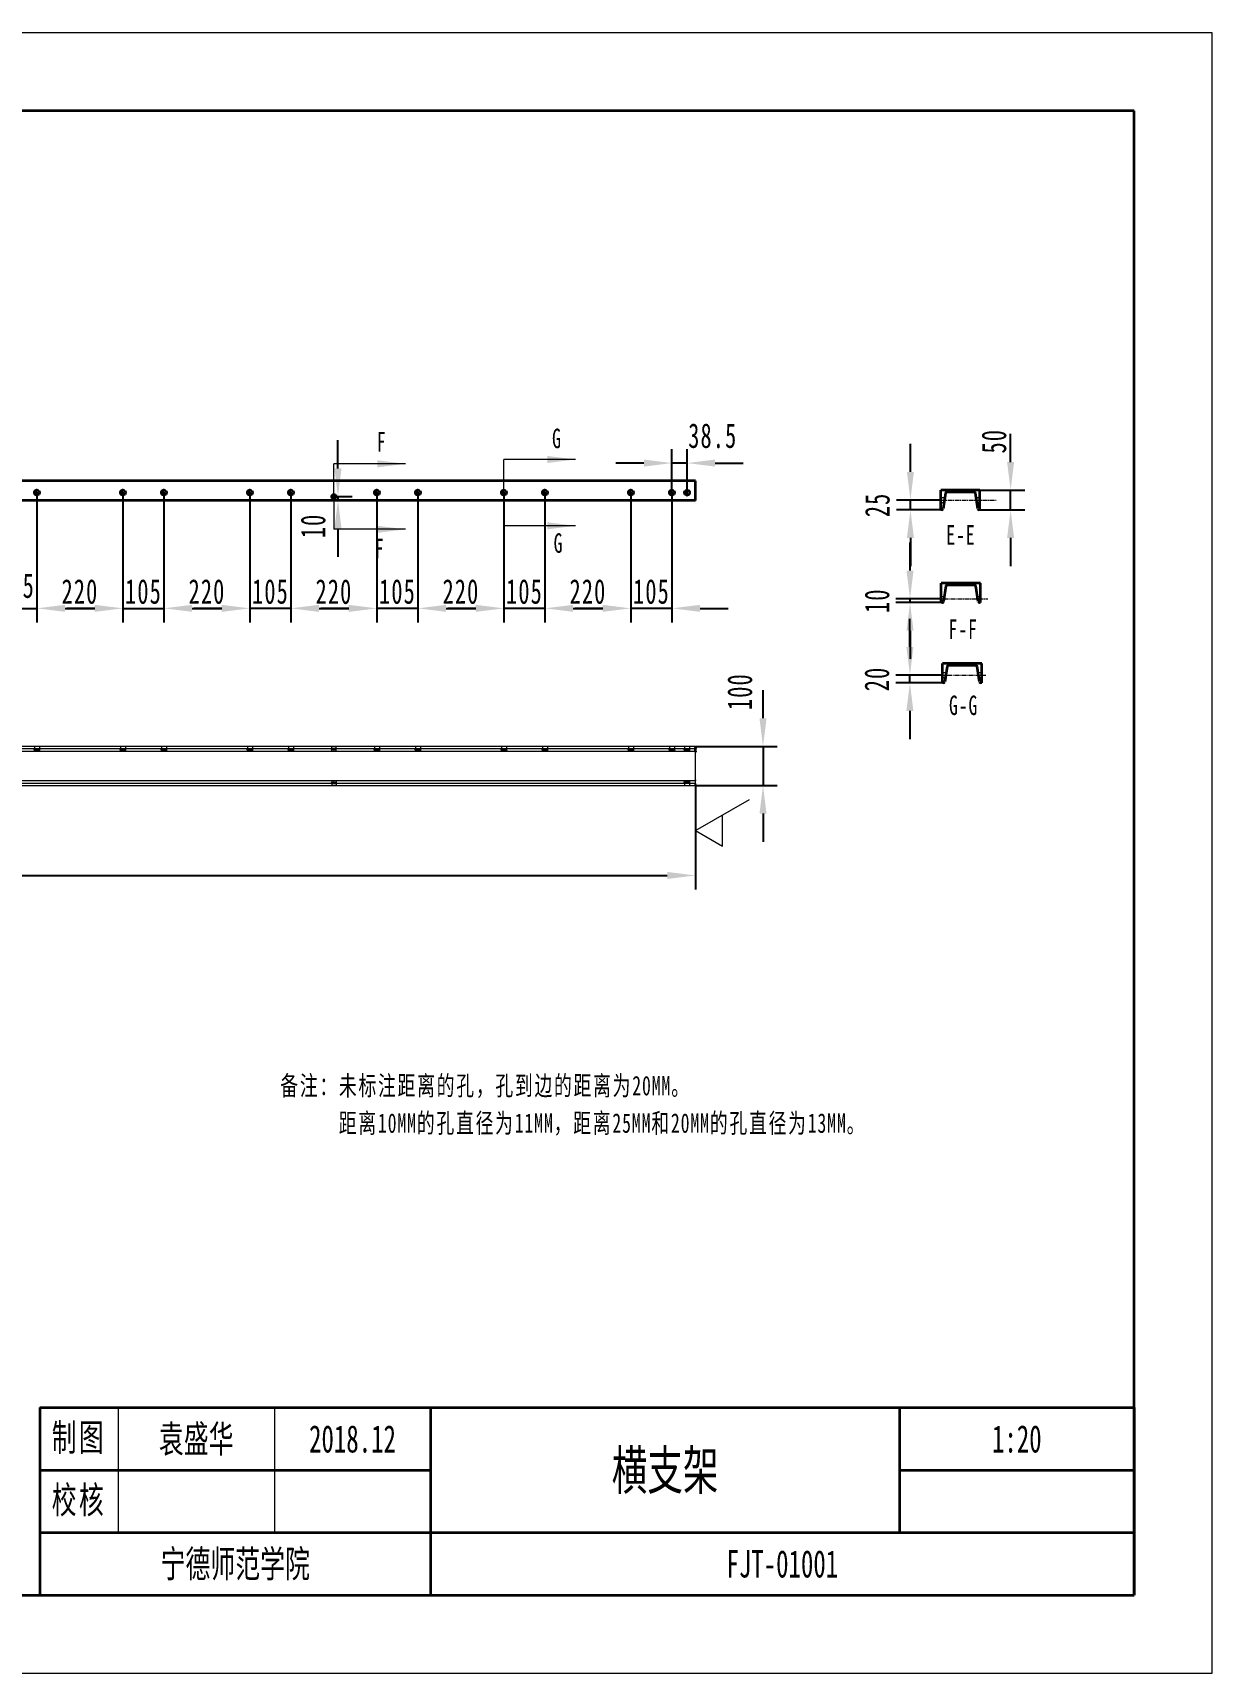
# Model space of a CAD drawing. Header units: millimetres. Extents: x 4324 to 16518, y -2100 to 2100.
# Drawn here: x 7246 to 10264, y -2100 to 2100 of the extents above; entities that cross this region are included whole.
import ezdxf
from ezdxf.enums import TextEntityAlignment as Align

# ---------------------------------------------------------------- set-up
doc = ezdxf.new("R2010")
doc.units = ezdxf.units.MM
doc.header["$PDSIZE"] = -5
doc.linetypes.add('CENTER', pattern=[47.5, 22, -8.5, 8.5, -8.5])
doc.linetypes.add('点画线', pattern=[18, 12, -2, 2, -2])
doc.layers.get('0').update_dxf_attribs({"lineweight": 18})
for name, color, linetype, lineweight in [('yhtext', 4, 'Continuous', 18), ('中心线层', 1, '点画线', 18), ('尺寸线层', 3, 'Continuous', 18), ('粗实线层', 7, 'Continuous', 35), ('细实线层', 7, 'Continuous', 18)]:
    doc.layers.add(name, color=color, linetype=linetype, lineweight=lineweight)
doc.styles.add('标准', font='', dxfattribs={"width": 0.667})
doc.styles.get('标准').set_extended_font_data('宋体')
doc.dimstyles.new('标准', dxfattribs={"dimscale": 18, "dimtxt": 3.5, "dimasz": 4, "dimexe": 2, "dimexo": 0, "dimtad": 1, "dimdsep": 46, "dimtxsty": '标准', "dimblk": '_CAXARROW', "dimcen": 0, "dimdle": 8, "dimazin": 2, "dimtfac": 0.707107, "dimtdec": 3, "dimtmove": 2, "dimatfit": 3, "dimfxl": 0, "dimfrac": 2, "dimtolj": 1, "dimarcsym": 0})

# ---------------------------------------------------------------- blocks, each defined once
blk = doc.blocks.new('$CAXA_FRAME_13B17AC1$')
at = {"layer": '粗实线层'}
for p, q in [((138.5, 95), (-138.5, 95)), ((138.5, -95), (138.5, 95)), ((-138.5, -95), (138.5, -95))]:
    blk.add_line(p, q, dxfattribs=at)
at = {"layer": '细实线层'}
for p, q in [((148.5, 105), (-148.5, 105)), ((148.5, -105), (148.5, 105)), ((-148.5, -105), (148.5, -105))]:
    blk.add_line(p, q, dxfattribs=at)
at = {"layer": '尺寸线层', "style": '标准', "width": 0.667}
blk.add_attdef('图纸编号', text='', height=5.19, rotation=180, dxfattribs=at).set_placement((-113.5, 90), align=Align.MIDDLE_CENTER)
blk = doc.blocks.new('$CAXA_TITLE_151E506F$')
at = {"layer": '粗实线层'}
for p, q in [((-140, 24), (-140, 0)), ((-140, 24), (0, 24)), ((-90, 24), (-90, 0)), ((-30, 24), (-30, 8)), ((0, 24), (0, 0)), ((0, 24), (0, 8)), ((-140, 16), (-90, 16)), ((-30, 16), (0, 16)), ((-140, 8), (0, 8)), ((-140, 0), (0, 0))]:
    blk.add_line(p, q, dxfattribs=at)
at = {"layer": '细实线层'}
for p, q in [((-130, 24), (-130, 8)), ((-110, 24), (-110, 8))]:
    blk.add_line(p, q, dxfattribs=at)
at = {"layer": '尺寸线层', "char_height": 3.481, "width": 18, "attachment_point": 5, "line_spacing_factor": 0.963108, "style": '标准'}
for s, insert in [('\\T1.1;制图', (-135, 20)), ('\\T1.1;校核', (-135, 12))]:
    blk.add_mtext(s, dxfattribs=dict(at, insert=insert))
at = {"layer": '尺寸线层', "style": '标准', "width": 0.667}
for tag, height, p in [('制图签名', 3.63, (-120, 20)), ('制图日期', 3.63, (-100, 20)), ('图纸比例', 3.63, (-15, 20)), ('图纸名称', 5.19, (-60, 16)), ('校核签名', 3.63, (-120, 12)), ('校核日期', 3.63, (-100, 12)), ('重量', 3.63, (-15, 12)), ('院校名称', 3.63, (-115, 4)), ('图纸编号', 3.63, (-45, 4))]:
    blk.add_attdef(tag, text='', height=height, dxfattribs=at).set_placement(p, align=Align.MIDDLE_CENTER)
blk = doc.blocks.new('_CAXARROW_0')
blk.add_hatch(color=0).paths.add_polyline_path([(0, 0), (-1, 0.125), (-1, -0.125)], flags=0)
blk = doc.blocks.new('*X17')
at = {"layer": '尺寸线层', "color": 0, "lineweight": -2}
for p, q in [((7257, 922.6), (7257, 590.4)), ((7477, 922.6), (7477, 590.4)), ((7329, 626.4), (7405, 626.4))]:
    blk.add_line(p, q, dxfattribs=at)
at = {"layer": '尺寸线层', "color": 0, "lineweight": -2, "xscale": 72, "yscale": 72, "zscale": 72, "rotation": 180}
blk.add_blockref('_CAXARROW_0', (7257, 626.4), dxfattribs=at)
at = {"layer": '尺寸线层', "color": 0, "lineweight": -2, "xscale": 72, "yscale": 72, "zscale": 72}
blk.add_blockref('_CAXARROW_0', (7477, 626.4), dxfattribs=at)
at = {"layer": '尺寸线层', "color": 0, "lineweight": 18, "insert": (7367, 669.2), "char_height": 63, "width": 180.103, "attachment_point": 5, "line_spacing_factor": 1.15057, "style": '标准'}
blk.add_mtext('\\T1.1;220', dxfattribs=at)
blk = doc.blocks.new('_CAXARROW')
blk.add_hatch(color=0).paths.add_polyline_path([(0, 0), (-1, 0.125), (-1, -0.125)], flags=0)
blk = doc.blocks.new('*X18')
at = {"layer": '尺寸线层', "color": 0, "lineweight": -2}
for p, q in [((7582, 922.6), (7582, 590.4)), ((7802, 922.6), (7802, 590.4)), ((7654, 626.4), (7730, 626.4))]:
    blk.add_line(p, q, dxfattribs=at)
at = {"layer": '尺寸线层', "color": 0, "lineweight": -2, "xscale": 72, "yscale": 72, "zscale": 72, "rotation": 180}
blk.add_blockref('_CAXARROW_0', (7582, 626.4), dxfattribs=at)
at = {"layer": '尺寸线层', "color": 0, "lineweight": -2, "xscale": 72, "yscale": 72, "zscale": 72}
blk.add_blockref('_CAXARROW_0', (7802, 626.4), dxfattribs=at)
at = {"layer": '尺寸线层', "color": 0, "lineweight": 18, "insert": (7692, 669.2), "char_height": 63, "width": 180.103, "attachment_point": 5, "line_spacing_factor": 1.15057, "style": '标准'}
blk.add_mtext('\\T1.1;220', dxfattribs=at)
blk = doc.blocks.new('*X19')
at = {"layer": '尺寸线层', "color": 0, "lineweight": -2}
for p, q in [((7907, 922.5), (7907, 590.3)), ((8127, 922.5), (8127, 590.3)), ((7979, 626.3), (8055, 626.3))]:
    blk.add_line(p, q, dxfattribs=at)
at = {"layer": '尺寸线层', "color": 0, "lineweight": -2, "xscale": 72, "yscale": 72, "zscale": 72, "rotation": 180}
blk.add_blockref('_CAXARROW_0', (7907, 626.3), dxfattribs=at)
at = {"layer": '尺寸线层', "color": 0, "lineweight": -2, "xscale": 72, "yscale": 72, "zscale": 72}
blk.add_blockref('_CAXARROW_0', (8127, 626.3), dxfattribs=at)
at = {"layer": '尺寸线层', "color": 0, "lineweight": 18, "insert": (8017, 669), "char_height": 63, "width": 180.103, "attachment_point": 5, "line_spacing_factor": 1.15057, "style": '标准'}
blk.add_mtext('\\T1.1;220', dxfattribs=at)
blk = doc.blocks.new('*X20')
at = {"layer": '尺寸线层', "color": 0, "lineweight": -2}
for p, q in [((8232, 922.6), (8232, 590.4)), ((8452, 922.6), (8452, 590.4)), ((8304, 626.4), (8380, 626.4))]:
    blk.add_line(p, q, dxfattribs=at)
at = {"layer": '尺寸线层', "color": 0, "lineweight": -2, "xscale": 72, "yscale": 72, "zscale": 72, "rotation": 180}
blk.add_blockref('_CAXARROW_0', (8232, 626.4), dxfattribs=at)
at = {"layer": '尺寸线层', "color": 0, "lineweight": -2, "xscale": 72, "yscale": 72, "zscale": 72}
blk.add_blockref('_CAXARROW_0', (8452, 626.4), dxfattribs=at)
at = {"layer": '尺寸线层', "color": 0, "lineweight": 18, "insert": (8342, 669.2), "char_height": 63, "width": 180.103, "attachment_point": 5, "line_spacing_factor": 1.15057, "style": '标准'}
blk.add_mtext('\\T1.1;220', dxfattribs=at)
blk = doc.blocks.new('*X21')
at = {"layer": '尺寸线层', "color": 0, "lineweight": -2}
for p, q in [((8557, 922.6), (8557, 590.4)), ((8777, 922.6), (8777, 590.4)), ((8629, 626.4), (8705, 626.4))]:
    blk.add_line(p, q, dxfattribs=at)
at = {"layer": '尺寸线层', "color": 0, "lineweight": -2, "xscale": 72, "yscale": 72, "zscale": 72, "rotation": 180}
blk.add_blockref('_CAXARROW_0', (8557, 626.4), dxfattribs=at)
at = {"layer": '尺寸线层', "color": 0, "lineweight": -2, "xscale": 72, "yscale": 72, "zscale": 72}
blk.add_blockref('_CAXARROW_0', (8777, 626.4), dxfattribs=at)
at = {"layer": '尺寸线层', "color": 0, "lineweight": 18, "insert": (8667, 669.2), "char_height": 63, "width": 180.103, "attachment_point": 5, "line_spacing_factor": 1.15057, "style": '标准'}
blk.add_mtext('\\T1.1;220', dxfattribs=at)
blk = doc.blocks.new('*X26')
at = {"layer": '尺寸线层', "color": 0, "lineweight": -2}
for p, q in [((5142, 172.8), (5142, -93.5)), ((8942, 172.8), (8942, -93.5)), ((5214, -57.5), (8870, -57.5))]:
    blk.add_line(p, q, dxfattribs=at)
at = {"layer": '尺寸线层', "color": 0, "lineweight": -2, "xscale": 72, "yscale": 72, "zscale": 72, "rotation": 180}
blk.add_blockref('_CAXARROW_0', (5142, -57.5), dxfattribs=at)
at = {"layer": '尺寸线层', "color": 0, "lineweight": -2, "xscale": 72, "yscale": 72, "zscale": 72}
blk.add_blockref('_CAXARROW_0', (8942, -57.5), dxfattribs=at)
at = {"layer": '尺寸线层', "color": 0, "lineweight": 18, "insert": (7042, -14.8), "char_height": 63, "width": 245.271, "attachment_point": 5, "line_spacing_factor": 1.15057, "style": '标准'}
blk.add_mtext('\\T1.1;3800', dxfattribs=at)
blk = doc.blocks.new('*X27')
at = {"layer": '尺寸线层', "color": 0, "lineweight": -2}
for p, q in [((9115, 344.8), (9115, 416.8)), ((8942, 272.8), (9151, 272.8)), ((9115, 272.8), (9115, 172.8)), ((8942, 172.8), (9151, 172.8)), ((9115, 100.8), (9115, 28.8))]:
    blk.add_line(p, q, dxfattribs=at)
at = {"layer": '尺寸线层', "color": 0, "lineweight": -2, "xscale": 72, "yscale": 72, "zscale": 72}
for p, rotation in [((9115, 272.8), 270), ((9115, 172.8), 90)]:
    blk.add_blockref('_CAXARROW_0', p, dxfattribs=dict(at, rotation=rotation))
at = {"layer": '尺寸线层', "color": 0, "lineweight": 18, "insert": (9055.8, 413.2), "char_height": 63, "width": 172.591, "attachment_point": 5, "rotation": 90, "line_spacing_factor": 1.15057, "style": '标准'}
blk.add_mtext('\\T1.1;100', dxfattribs=at)
blk = doc.blocks.new('*X28')
at = {"layer": '尺寸线层', "color": 0, "lineweight": -2}
for p, q in [((9748.6, 1000.8), (9748.6, 1072.8)), ((9670.2, 928.8), (9784.6, 928.8)), ((9748.6, 878.8), (9748.6, 928.8)), ((9670.2, 878.8), (9784.6, 878.8)), ((9748.6, 806.8), (9748.6, 734.8))]:
    blk.add_line(p, q, dxfattribs=at)
at = {"layer": '尺寸线层', "color": 0, "lineweight": -2, "xscale": 72, "yscale": 72, "zscale": 72}
for p, rotation in [((9748.6, 928.8), 270), ((9748.6, 878.8), 90)]:
    blk.add_blockref('_CAXARROW_0', p, dxfattribs=dict(at, rotation=rotation))
at = {"layer": '尺寸线层', "color": 0, "lineweight": 18, "insert": (9706.2, 1054.4), "char_height": 63, "width": 124.592, "attachment_point": 5, "rotation": 90, "line_spacing_factor": 1.15057, "style": '标准'}
blk.add_mtext('\\T1.1;50', dxfattribs=at)
blk = doc.blocks.new('*X34')
at = {"layer": '尺寸线层', "color": 0, "lineweight": -2}
for p, q in [((7152, 922.6), (7152, 590.4)), ((7257, 922.6), (7257, 590.4)), ((7080, 626.4), (7008, 626.4)), ((7152, 626.4), (7257, 626.4)), ((7329, 626.4), (7401, 626.4))]:
    blk.add_line(p, q, dxfattribs=at)
at = {"layer": '尺寸线层', "color": 0, "lineweight": -2, "xscale": 72, "yscale": 72, "zscale": 72}
blk.add_blockref('_CAXARROW_0', (7152, 626.4), dxfattribs=at)
at = {"layer": '尺寸线层', "color": 0, "lineweight": -2, "xscale": 72, "yscale": 72, "zscale": 72, "rotation": 180}
blk.add_blockref('_CAXARROW_0', (7257, 626.4), dxfattribs=at)
at = {"layer": '尺寸线层', "color": 0, "lineweight": 18, "insert": (7204.5, 684.1), "char_height": 63, "width": 171.183, "attachment_point": 5, "line_spacing_factor": 1.15057, "style": '标准'}
blk.add_mtext('\\T1.1;105', dxfattribs=at)
blk = doc.blocks.new('*X35')
at = {"layer": '尺寸线层', "color": 0, "lineweight": -2}
for p, q in [((7477, 922.6), (7477, 590.4)), ((7582, 922.6), (7582, 590.4)), ((7405, 626.4), (7333, 626.4)), ((7477, 626.4), (7582, 626.4)), ((7654, 626.4), (7726, 626.4))]:
    blk.add_line(p, q, dxfattribs=at)
at = {"layer": '尺寸线层', "color": 0, "lineweight": -2, "xscale": 72, "yscale": 72, "zscale": 72}
blk.add_blockref('_CAXARROW_0', (7477, 626.4), dxfattribs=at)
at = {"layer": '尺寸线层', "color": 0, "lineweight": -2, "xscale": 72, "yscale": 72, "zscale": 72, "rotation": 180}
blk.add_blockref('_CAXARROW_0', (7582, 626.4), dxfattribs=at)
at = {"layer": '尺寸线层', "color": 0, "lineweight": 18, "insert": (7529.5, 669.2), "char_height": 63, "width": 171.183, "attachment_point": 5, "line_spacing_factor": 1.15057, "style": '标准'}
blk.add_mtext('\\T1.1;105', dxfattribs=at)
blk = doc.blocks.new('*X36')
at = {"layer": '尺寸线层', "color": 0, "lineweight": -2}
for p, q in [((7802, 922.6), (7802, 590.4)), ((7907, 922.6), (7907, 590.4)), ((7730, 626.4), (7658, 626.4)), ((7907, 626.4), (7802, 626.4)), ((7979, 626.4), (8051, 626.4))]:
    blk.add_line(p, q, dxfattribs=at)
at = {"layer": '尺寸线层', "color": 0, "lineweight": -2, "xscale": 72, "yscale": 72, "zscale": 72}
blk.add_blockref('_CAXARROW_0', (7802, 626.4), dxfattribs=at)
at = {"layer": '尺寸线层', "color": 0, "lineweight": -2, "xscale": 72, "yscale": 72, "zscale": 72, "rotation": 180}
blk.add_blockref('_CAXARROW_0', (7907, 626.4), dxfattribs=at)
at = {"layer": '尺寸线层', "color": 0, "lineweight": 18, "insert": (7854.5, 669.2), "char_height": 63, "width": 171.183, "attachment_point": 5, "line_spacing_factor": 1.15057, "style": '标准'}
blk.add_mtext('\\T1.1;105', dxfattribs=at)
blk = doc.blocks.new('*X37')
at = {"layer": '尺寸线层', "color": 0, "lineweight": -2}
for p, q in [((8127, 922.6), (8127, 590.4)), ((8232, 922.6), (8232, 590.4)), ((8055, 626.4), (7983, 626.4)), ((8232, 626.4), (8127, 626.4)), ((8304, 626.4), (8376, 626.4))]:
    blk.add_line(p, q, dxfattribs=at)
at = {"layer": '尺寸线层', "color": 0, "lineweight": -2, "xscale": 72, "yscale": 72, "zscale": 72}
blk.add_blockref('_CAXARROW_0', (8127, 626.4), dxfattribs=at)
at = {"layer": '尺寸线层', "color": 0, "lineweight": -2, "xscale": 72, "yscale": 72, "zscale": 72, "rotation": 180}
blk.add_blockref('_CAXARROW_0', (8232, 626.4), dxfattribs=at)
at = {"layer": '尺寸线层', "color": 0, "lineweight": 18, "insert": (8179.5, 669.2), "char_height": 63, "width": 171.183, "attachment_point": 5, "line_spacing_factor": 1.15057, "style": '标准'}
blk.add_mtext('\\T1.1;105', dxfattribs=at)
blk = doc.blocks.new('*X38')
at = {"layer": '尺寸线层', "color": 0, "lineweight": -2}
for p, q in [((8452, 922.6), (8452, 590.4)), ((8557, 922.6), (8557, 590.4)), ((8380, 626.4), (8308, 626.4)), ((8557, 626.4), (8452, 626.4)), ((8629, 626.4), (8701, 626.4))]:
    blk.add_line(p, q, dxfattribs=at)
at = {"layer": '尺寸线层', "color": 0, "lineweight": -2, "xscale": 72, "yscale": 72, "zscale": 72}
blk.add_blockref('_CAXARROW_0', (8452, 626.4), dxfattribs=at)
at = {"layer": '尺寸线层', "color": 0, "lineweight": -2, "xscale": 72, "yscale": 72, "zscale": 72, "rotation": 180}
blk.add_blockref('_CAXARROW_0', (8557, 626.4), dxfattribs=at)
at = {"layer": '尺寸线层', "color": 0, "lineweight": 18, "insert": (8504.5, 669.2), "char_height": 63, "width": 171.183, "attachment_point": 5, "line_spacing_factor": 1.15057, "style": '标准'}
blk.add_mtext('\\T1.1;105', dxfattribs=at)
blk = doc.blocks.new('*X39')
at = {"layer": '尺寸线层', "color": 0, "lineweight": -2}
for p, q in [((8777, 922.6), (8777, 590.4)), ((8882, 922.6), (8882, 590.4)), ((8705, 626.4), (8633, 626.4)), ((8882, 626.4), (8777, 626.4)), ((8954, 626.4), (9026, 626.4))]:
    blk.add_line(p, q, dxfattribs=at)
at = {"layer": '尺寸线层', "color": 0, "lineweight": -2, "xscale": 72, "yscale": 72, "zscale": 72}
blk.add_blockref('_CAXARROW_0', (8777, 626.4), dxfattribs=at)
at = {"layer": '尺寸线层', "color": 0, "lineweight": -2, "xscale": 72, "yscale": 72, "zscale": 72, "rotation": 180}
blk.add_blockref('_CAXARROW_0', (8882, 626.4), dxfattribs=at)
at = {"layer": '尺寸线层', "color": 0, "lineweight": 18, "insert": (8829.5, 669.2), "char_height": 63, "width": 171.183, "attachment_point": 5, "line_spacing_factor": 1.15057, "style": '标准'}
blk.add_mtext('\\T1.1;105', dxfattribs=at)
blk = doc.blocks.new('*X40')
at = {"layer": '尺寸线层', "color": 0, "lineweight": -2}
for p, q in [((8882, 922.6), (8882, 1034.3)), ((8920.5, 922.6), (8920.5, 1034.3)), ((8810, 998.3), (8738, 998.3)), ((8920.5, 998.3), (8882, 998.3)), ((8992.5, 998.3), (9064.5, 998.3))]:
    blk.add_line(p, q, dxfattribs=at)
at = {"layer": '尺寸线层', "color": 0, "lineweight": -2, "xscale": 72, "yscale": 72, "zscale": 72}
blk.add_blockref('_CAXARROW_0', (8882, 998.3), dxfattribs=at)
at = {"layer": '尺寸线层', "color": 0, "lineweight": -2, "xscale": 72, "yscale": 72, "zscale": 72, "rotation": 180}
blk.add_blockref('_CAXARROW_0', (8920.5, 998.3), dxfattribs=at)
at = {"layer": '尺寸线层', "color": 0, "lineweight": 18, "insert": (8986.4, 1068.1), "char_height": 63, "width": 243.863, "attachment_point": 5, "line_spacing_factor": 1.15057, "style": '标准'}
blk.add_mtext('\\T1.1;38.5', dxfattribs=at)
blk = doc.blocks.new('*X41')
at = {"layer": '尺寸线层', "color": 0, "lineweight": -2}
for p, q in [((8027.2, 984.6), (8027.2, 1056.6)), ((8027.2, 902.6), (7991.2, 902.6)), ((8017, 912.6), (8063.2, 912.6)), ((8027.2, 912.6), (8027.2, 902.6)), ((8027.2, 830.6), (8027.2, 758.6))]:
    blk.add_line(p, q, dxfattribs=at)
at = {"layer": '尺寸线层', "color": 0, "lineweight": -2, "xscale": 72, "yscale": 72, "zscale": 72}
for p, rotation in [((8027.2, 912.6), 270), ((8027.2, 902.6), 90)]:
    blk.add_blockref('_CAXARROW_0', p, dxfattribs=dict(at, rotation=rotation))
at = {"layer": '尺寸线层', "color": 0, "lineweight": 18, "insert": (7963.8, 837.4), "char_height": 63, "width": 125.296, "attachment_point": 5, "rotation": 90, "line_spacing_factor": 1.15057, "style": '标准'}
blk.add_mtext('\\T1.1;10', dxfattribs=at)
blk = doc.blocks.new('*X44')
at = {"layer": '尺寸线层', "linetype": 'Continuous', "lineweight": 18}
blk.add_hatch(color=0, dxfattribs=at).paths.add_polyline_path([(183.2, 0), (111.2, -9), (111.2, 9)], flags=0)
at = {"layer": '尺寸线层', "color": 0, "lineweight": 18}
for p in [(183.2, 0), (0, 0)]:
    blk.add_line(p, (0, 0), dxfattribs=at)
blk = doc.blocks.new('*X45')
at = {"layer": '尺寸线层', "linetype": 'Continuous', "lineweight": 18}
blk.add_hatch(color=0, dxfattribs=at).paths.add_polyline_path([(183.2, 0), (111.2, -9), (111.2, 9)], flags=0)
at = {"layer": '尺寸线层', "color": 0, "lineweight": 18}
for p in [(183.2, 0), (0, 0)]:
    blk.add_line(p, (0, 0), dxfattribs=at)
blk = doc.blocks.new('*X46')
at = {"layer": '尺寸线层', "linetype": 'Continuous', "lineweight": 18}
blk.add_hatch(color=0, dxfattribs=at).paths.add_polyline_path([(183.2, 0), (111.2, -9), (111.2, 9)], flags=0)
at = {"layer": '尺寸线层', "color": 0, "lineweight": 18}
for p in [(183.2, 0), (0, 0)]:
    blk.add_line(p, (0, 0), dxfattribs=at)
blk = doc.blocks.new('*X47')
at = {"layer": '尺寸线层', "linetype": 'Continuous', "lineweight": 18}
blk.add_hatch(color=0, dxfattribs=at).paths.add_polyline_path([(183.2, 0), (111.2, -9), (111.2, 9)], flags=0)
at = {"layer": '尺寸线层', "color": 0, "lineweight": 18}
for p in [(183.2, 0), (0, 0)]:
    blk.add_line(p, (0, 0), dxfattribs=at)
blk = doc.blocks.new('*X49')
at = {"layer": '尺寸线层', "color": 0, "lineweight": -2}
for p, q in [((9492.2, 975.8), (9492.2, 1047.8)), ((9570.2, 903.8), (9456.2, 903.8)), ((9492.2, 878.8), (9492.2, 903.8)), ((9572.7, 878.8), (9456.2, 878.8)), ((9492.2, 806.8), (9492.2, 734.8))]:
    blk.add_line(p, q, dxfattribs=at)
at = {"layer": '尺寸线层', "color": 0, "lineweight": -2, "xscale": 72, "yscale": 72, "zscale": 72}
for p, rotation in [((9492.2, 903.8), 270), ((9492.2, 878.8), 90)]:
    blk.add_blockref('_CAXARROW_0', p, dxfattribs=dict(at, rotation=rotation))
at = {"layer": '尺寸线层', "color": 0, "lineweight": 18, "insert": (9407.9, 891.3), "char_height": 63, "width": 124.592, "attachment_point": 5, "rotation": 90, "line_spacing_factor": 1.15057, "style": '标准'}
blk.add_mtext('\\T1.1;25', dxfattribs=at)
blk = doc.blocks.new('*X50')
at = {"layer": '尺寸线层', "color": 0, "lineweight": -2}
for p, q in [((9491.2, 723), (9491.2, 795)), ((9571.3, 651), (9455.2, 651)), ((9571.3, 641), (9455.2, 641)), ((9491.2, 641), (9491.2, 651)), ((9491.2, 569), (9491.2, 497))]:
    blk.add_line(p, q, dxfattribs=at)
at = {"layer": '尺寸线层', "color": 0, "lineweight": -2, "xscale": 72, "yscale": 72, "zscale": 72}
for p, rotation in [((9491.2, 651), 270), ((9491.2, 641), 90)]:
    blk.add_blockref('_CAXARROW_0', p, dxfattribs=dict(at, rotation=rotation))
at = {"layer": '尺寸线层', "color": 0, "lineweight": 18, "insert": (9406.9, 646), "char_height": 63, "width": 125.296, "attachment_point": 5, "rotation": 90, "line_spacing_factor": 1.15057, "style": '标准'}
blk.add_mtext('\\T1.1;10', dxfattribs=at)
blk = doc.blocks.new('*X51')
at = {"layer": '尺寸线层', "color": 0, "lineweight": -2}
for p, q in [((9490.9, 527.6), (9490.9, 599.6)), ((9574.6, 455.6), (9454.9, 455.6)), ((9574.6, 435.6), (9454.9, 435.6)), ((9490.9, 435.6), (9490.9, 455.6)), ((9490.9, 363.6), (9490.9, 291.6))]:
    blk.add_line(p, q, dxfattribs=at)
at = {"layer": '尺寸线层', "color": 0, "lineweight": -2, "xscale": 72, "yscale": 72, "zscale": 72}
for p, rotation in [((9490.9, 455.6), 270), ((9490.9, 435.6), 90)]:
    blk.add_blockref('_CAXARROW_0', p, dxfattribs=dict(at, rotation=rotation))
at = {"layer": '尺寸线层', "color": 0, "lineweight": 18, "insert": (9406.5, 445.6), "char_height": 63, "width": 124.592, "attachment_point": 5, "rotation": 90, "line_spacing_factor": 1.15057, "style": '标准'}
blk.add_mtext('\\T1.1;20', dxfattribs=at)

msp = doc.modelspace()

# ---------------------------------------------------------------- linework, layer by layer
for p, q in [((8016.983, 921.134), (8016.983, 996.521)), ((5141.983, 260.757), (8941.983, 260.757))]:
    msp.add_line(p, q)
at = {"color": 6, "linetype": 'CENTER', "ltscale": 0.1}
for p, q in [((9570.239, 910.295), (9580.172, 910.295)), ((9570.239, 897.295), (9578.136, 897.295)), ((9660.306, 910.295), (9670.239, 910.295)), ((9662.342, 897.295), (9670.239, 897.295)), ((9571.253, 656.509), (9578.68, 656.509)), ((9571.253, 645.509), (9576.958, 645.509)), ((9663.826, 656.509), (9671.253, 656.509)), ((9665.548, 645.509), (9671.253, 645.509)), ((9574.579, 462.1), (9583.729, 462.1)), ((9665.43, 462.1), (9674.579, 462.1)), ((9574.579, 449.1), (9581.694, 449.1)), ((9667.465, 449.1), (9674.579, 449.1)), ((7250.483, 272.757), (7250.483, 260.757)), ((7263.483, 272.757), (7263.483, 260.757)), ((7470.483, 272.757), (7470.483, 260.757)), ((7483.483, 272.757), (7483.483, 260.757)), ((7575.483, 272.757), (7575.483, 260.757)), ((7588.483, 272.757), (7588.483, 260.757)), ((7795.483, 272.757), (7795.483, 260.757)), ((7808.483, 272.757), (7808.483, 260.757)), ((7900.483, 272.757), (7900.483, 260.757)), ((7913.483, 272.757), (7913.483, 260.757)), ((8011.483, 260.757), (8011.483, 272.757)), ((8022.483, 260.757), (8022.483, 272.757)), ((8120.483, 272.757), (8120.483, 260.757)), ((8133.483, 272.757), (8133.483, 260.757)), ((8225.483, 272.757), (8225.483, 260.757)), ((8238.483, 272.757), (8238.483, 260.757)), ((8445.483, 272.757), (8445.483, 260.757)), ((8458.483, 272.757), (8458.483, 260.757)), ((8550.483, 272.757), (8550.483, 260.757)), ((8563.483, 272.757), (8563.483, 260.757)), ((8770.483, 272.757), (8770.483, 260.757)), ((8783.483, 272.757), (8783.483, 260.757)), ((8875.483, 272.757), (8875.483, 260.757)), ((8888.483, 272.757), (8888.483, 260.757)), ((8913.983, 272.757), (8913.983, 260.757)), ((8926.983, 272.757), (8926.983, 260.757)), ((8011.483, 184.757), (8011.483, 172.757)), ((8022.483, 184.757), (8022.483, 172.757)), ((8913.983, 184.757), (8913.983, 172.757)), ((8926.983, 184.757), (8926.983, 172.757))]:
    msp.add_line(p, q, dxfattribs=at)
at = {"layer": 'yhtext'}
for p, q in [((8941.983, 57.339), (9080.547, 137.339)), ((9011.265, 17.339), (9011.265, 97.339)), ((8941.983, 57.339), (9011.265, 17.339))]:
    msp.add_line(p, q, dxfattribs=at)
at = {"layer": '中心线层'}
for p, q in [((7256.983, 913.134), (7256.983, 932.134)), ((7476.983, 913.134), (7476.983, 932.134)), ((7581.983, 913.134), (7581.983, 932.134)), ((7801.983, 913.134), (7801.983, 932.134)), ((7906.983, 913.134), (7906.983, 932.134)), ((8126.983, 913.134), (8126.983, 932.134)), ((8231.983, 913.134), (8231.983, 932.134)), ((8451.983, 913.134), (8451.983, 932.134)), ((8556.983, 913.134), (8556.983, 932.134)), ((8776.983, 913.134), (8776.983, 932.134)), ((8881.983, 913.134), (8881.983, 932.134)), ((8920.483, 913.134), (8920.483, 932.134)), ((7247.483, 922.634), (7266.483, 922.634)), ((7467.483, 922.634), (7486.483, 922.634)), ((7572.483, 922.634), (7591.483, 922.634)), ((7792.483, 922.634), (7811.483, 922.634)), ((7897.483, 922.634), (7916.483, 922.634)), ((8008.483, 912.634), (8025.483, 912.634)), ((8016.983, 904.134), (8016.983, 921.134)), ((8117.483, 922.634), (8136.483, 922.634)), ((8222.483, 922.634), (8241.483, 922.634)), ((8442.483, 922.634), (8461.483, 922.634)), ((8547.483, 922.634), (8566.483, 922.634)), ((8767.483, 922.634), (8786.483, 922.634)), ((8872.483, 922.634), (8891.483, 922.634)), ((8910.983, 922.634), (8929.983, 922.634)), ((9551.546, 903.795), (9711.71, 903.795)), ((9522.487, 651.009), (9690.221, 651.009)), ((9568.579, 455.6), (9685.258, 455.6))]:
    msp.add_line(p, q, dxfattribs=at)
for p in [(9620.239, 928.795), (9621.253, 691.009), (9624.579, 485.6)]:
    msp.add_point(p, dxfattribs=at)
at = {"layer": '尺寸线层', "lineweight": 18}
for p, q in [((8451.983, 932.134), (8451.983, 1007.521)), ((8016.983, 904.134), (8016.983, 828.746)), ((8451.983, 913.134), (8451.983, 837.746))]:
    msp.add_line(p, q, dxfattribs=at)
at = {"layer": '粗实线层', "linetype": 'Continuous', "lineweight": 35}
for p, q in [((8941.983, 952.634), (5141.983, 952.634)), ((8941.983, 902.634), (8941.983, 952.634)), ((9670.239, 928.795), (9570.239, 928.795)), ((9570.239, 878.795), (9570.239, 928.795)), ((9670.239, 878.795), (9670.239, 928.795)), ((8941.983, 902.634), (5141.983, 902.634)), ((9581.842, 920.959), (9575.636, 881.331)), ((9655.673, 923.495), (9584.806, 923.495)), ((9664.842, 881.331), (9658.636, 920.959)), ((9572.673, 878.795), (9570.239, 878.795)), ((9670.239, 878.795), (9667.806, 878.795)), ((9671.253, 691.009), (9571.253, 691.009)), ((9571.253, 641.009), (9571.253, 691.009)), ((9582.856, 683.173), (9576.65, 643.545)), ((9656.686, 685.709), (9585.82, 685.709)), ((9665.856, 643.545), (9659.65, 683.173)), ((9671.253, 641.009), (9671.253, 691.009)), ((9573.686, 641.009), (9571.253, 641.009)), ((9671.253, 641.009), (9668.82, 641.009)), ((9674.579, 485.6), (9574.579, 485.6)), ((9574.579, 435.6), (9574.579, 485.6)), ((9586.182, 477.764), (9579.977, 438.136)), ((9660.013, 480.3), (9589.146, 480.3)), ((9669.182, 438.136), (9662.977, 477.764)), ((9674.579, 435.6), (9674.579, 485.6)), ((9577.013, 435.6), (9574.579, 435.6)), ((9674.579, 435.6), (9672.146, 435.6)), ((8941.983, 270.324), (8941.983, 272.757)), ((8941.983, 270.324), (8941.983, 267.36)), ((8941.983, 261.154), (8941.983, 267.36)), ((8941.983, 261.154), (8941.983, 258.19)), ((8941.983, 172.757), (8941.983, 175.19))]:
    msp.add_line(p, q, dxfattribs=at)
at = {"layer": '粗实线层', "linetype": 'Continuous', "lineweight": 18}
for p, q in [((8941.983, 272.757), (5141.983, 272.757)), ((5141.983, 267.757), (8941.983, 267.757)), ((8941.983, 187.324), (8941.983, 258.19)), ((8941.983, 184.757), (5141.983, 184.757)), ((8941.983, 177.757), (5141.983, 177.757)), ((5141.983, 172.757), (8941.983, 172.757)), ((8941.983, 187.324), (8941.983, 184.36)), ((8941.983, 178.154), (8941.983, 184.36)), ((8941.983, 178.154), (8941.983, 175.19))]:
    msp.add_line(p, q, dxfattribs=at)
at = {"layer": '粗实线层', "linetype": 'Continuous', "lineweight": 35}
for centre, radius in [((7256.983, 922.634), 6.5), ((7476.983, 922.634), 6.5), ((7581.983, 922.634), 6.5), ((7801.983, 922.634), 6.5), ((7906.983, 922.634), 6.5), ((8126.983, 922.634), 6.5), ((8231.983, 922.634), 6.5), ((8451.983, 922.634), 6.5), ((8556.983, 922.634), 6.5), ((8776.983, 922.634), 6.5), ((8881.983, 922.634), 6.5), ((8920.483, 922.634), 6.5), ((8016.983, 912.634), 5.5)]:
    msp.add_circle(centre, radius, dxfattribs=at)
for centre, start, end in [((9584.806, 920.495), 90, 171.099791), ((9655.673, 920.495), 8.900209, 90), ((9572.673, 881.795), 270, 351.099791), ((9667.806, 881.795), 188.900209, 270), ((9585.82, 682.709), 90, 171.099791), ((9656.686, 682.709), 8.900209, 90), ((9573.686, 644.009), 270, 351.099791), ((9668.82, 644.009), 188.900209, 270), ((9589.146, 477.3), 90, 171.099791), ((9660.013, 477.3), 8.900209, 90), ((9577.013, 438.6), 270, 351.099791), ((9672.146, 438.6), 188.900209, 270)]:
    msp.add_arc(centre, 3, start, end, dxfattribs=at)
for centre, major_axis in [((7256.983, 264.625), (6.5, 0)), ((7476.983, 264.625), (6.5, 0)), ((7581.983, 264.625), (6.5, 0)), ((7801.983, 264.625), (6.5, 0)), ((7906.983, 264.625), (6.5, 0)), ((8016.983, 266.191), (5.5, 0)), ((8126.983, 264.625), (6.5, 0)), ((8231.983, 264.625), (6.5, 0)), ((8451.983, 264.625), (6.5, 0)), ((8556.983, 264.625), (6.5, 0)), ((8776.983, 264.625), (6.5, 0)), ((8881.983, 264.625), (6.5, 0)), ((8920.483, 264.625), (6.5, 0)), ((8016.983, 179.323), (5.5, 0)), ((8920.483, 180.889), (6.5, 0))]:
    msp.add_ellipse(centre, major_axis=major_axis, ratio=0.15659955, dxfattribs=at)

# ---------------------------------------------------------------- block references
at = {"layer": '尺寸线层', "lineweight": 18}
for name, p in [('*X46', (8451.983, 1007.521)), ('*X44', (8016.983, 996.521)), ('*X47', (8451.983, 837.746)), ('*X45', (8016.983, 828.746))]:
    msp.add_blockref(name, p, dxfattribs=at)
at = {"layer": '粗实线层', "xscale": 20, "yscale": 20, "zscale": 20}
msp.add_blockref('$CAXA_FRAME_13B17AC1$', (7294.424, 0), dxfattribs=at)
at = {"layer": '粗实线层'}
ref = msp.add_blockref('$CAXA_TITLE_151E506F$', (10064.424, -1900), dxfattribs=dict(at, xscale=20, yscale=20, zscale=20))
ref.add_attrib('院校名称', '宁德师范学院', dxfattribs={"layer": '尺寸线层', "height": 70, "style": '标准', "width": 0.667}).set_placement((7764.424, -1820), align=Align.MIDDLE_CENTER)
ref.add_attrib('图纸名称', '横支架', dxfattribs={"layer": '尺寸线层', "height": 100, "style": '标准', "width": 0.667}).set_placement((8864.424, -1580), align=Align.MIDDLE_CENTER)
ref.add_attrib('图纸编号', 'FJT-01001', dxfattribs={"layer": '尺寸线层', "height": 70, "style": '标准', "width": 0.667}).set_placement((9164.424, -1820), align=Align.MIDDLE_CENTER)
ref.add_attrib('制图日期', '2018.12', dxfattribs={"layer": '尺寸线层', "height": 70, "style": '标准', "width": 0.667}).set_placement((8064.424, -1500), align=Align.MIDDLE_CENTER)
ref.add_attrib('图纸比例', '1:20', dxfattribs={"layer": '尺寸线层', "height": 70, "style": '标准', "width": 0.667}).set_placement((9764.424, -1500), align=Align.MIDDLE_CENTER)
ref.add_attrib('制图签名', '袁盛华', dxfattribs={"layer": '尺寸线层', "height": 70, "style": '标准', "width": 0.667}).set_placement((7664.424, -1500), align=Align.MIDDLE_CENTER)

# ---------------------------------------------------------------- texts
at = {"char_height": 50, "attachment_point": 1, "line_spacing_factor": 1.15057, "style": '标准'}
for s, insert, width in [('\\T1.1;E-E', (9583.945, 839.553), 363.38562), ('\\T1.1;F-F', (9589.75, 598.169), 392.41001), ('\\T1.1;G-G', (9590.911, 403.205), 498.05887), ('\\T1.1;备注：未标注距离的孔，孔到边的距离为20MM。\\P      距离10MM的孔直径为11MM，距离25MM和20MM的孔直径为13MM。', (7879.641, -570.576), 2097.86354)]:
    msp.add_mtext(s, dxfattribs=dict(at, insert=insert, width=width))
at = {"layer": '尺寸线层', "lineweight": 18, "char_height": 50, "attachment_point": 1, "line_spacing_factor": 1.15057, "style": '标准'}
for s, insert, width in [('\\T1.1;F', (8126.56, 1077.946), 129.81576), ('\\T1.1;G', (8575.097, 1086.557), 104.50011), ('\\T1.1;F', (8121.56, 804.499), 129.81576), ('\\T1.1;G', (8579.139, 818.525), 104.50011)]:
    msp.add_mtext(s, dxfattribs=dict(at, insert=insert, width=width))

# ---------------------------------------------------------------- dimensions: what is measured, and where the dimension line sits
at = {"layer": '尺寸线层', "lineweight": 18}
for base, p1, p2, picture, middle in [((8881.983, 998.27), (8920.483, 922.634), (8881.983, 922.634), '*X40', (8986.446, 1068.13)), ((7256.983, 626.426), (7151.983, 922.634), (7256.983, 922.634), '*X34', (7204.483, 684.067)), ((7476.983, 626.426), (7256.983, 922.634), (7476.983, 922.634), '*X17', (7366.983, 669.176)), ((7581.983, 626.426), (7476.983, 922.634), (7581.983, 922.634), '*X35', (7529.483, 669.176)), ((7801.983, 626.426), (7581.983, 922.634), (7801.983, 922.634), '*X18', (7691.983, 669.176)), ((7801.983, 626.426), (7906.983, 922.634), (7801.983, 922.634), '*X36', (7854.483, 669.176)), ((8126.983, 626.27), (7906.983, 922.477), (8126.983, 922.477), '*X19', (8016.983, 669.02)), ((8126.983, 626.426), (8231.983, 922.634), (8126.983, 922.634), '*X37', (8179.483, 669.176)), ((8451.983, 626.426), (8231.983, 922.634), (8451.983, 922.634), '*X20', (8341.983, 669.176)), ((8451.983, 626.426), (8556.983, 922.634), (8451.983, 922.634), '*X38', (8504.483, 669.176)), ((8776.983, 626.426), (8556.983, 922.634), (8776.983, 922.634), '*X21', (8666.983, 669.176)), ((8776.983, 626.426), (8881.983, 922.634), (8776.983, 922.634), '*X39', (8829.483, 669.176)), ((8941.983, -57.522), (5141.983, 172.757), (8941.983, 172.757), '*X26', (7041.983, -14.772))]:
    dim = msp.add_linear_dim(base=base, p1=p1, p2=p2, dimstyle='标准', override={"dimsah": 1, "dimtfill": 1, "dimtzin": 8}, dxfattribs=at)
    dim.commit()
    dim.dimension.update_dxf_attribs({"geometry": picture, "text_midpoint": middle, "dimtype": 160})
for base, p1, p2, angle, picture, middle in [((9748.639, 928.795), (9670.239, 878.795), (9670.239, 928.795), 90, '*X28', (9706.241, 1054.36)), ((8027.18, 902.634), (8016.983, 912.634), (8027.18, 902.634), 90, '*X41', (7963.807, 837.444)), ((9492.231, 903.795), (9572.673, 878.795), (9570.239, 903.795), 90, '*X49', (9407.856, 891.295)), ((9491.235, 651.009), (9571.253, 641.009), (9571.253, 651.009), 90, '*X50', (9406.86, 646.009)), ((9490.864, 455.6), (9574.579, 435.6), (9574.579, 455.6), 90, '*X51', (9406.489, 445.6)), ((9115.012, 172.757), (8941.983, 272.757), (8941.983, 172.757), 270, '*X27', (9055.796, 413.205))]:
    dim = msp.add_linear_dim(base=base, p1=p1, p2=p2, angle=angle, dimstyle='标准', override={"dimsah": 1, "dimtfill": 1, "dimtzin": 8}, dxfattribs=at)
    dim.commit()
    dim.dimension.update_dxf_attribs({"geometry": picture, "text_midpoint": middle, "dimtype": 160})

doc.saveas('drawing.dxf')
